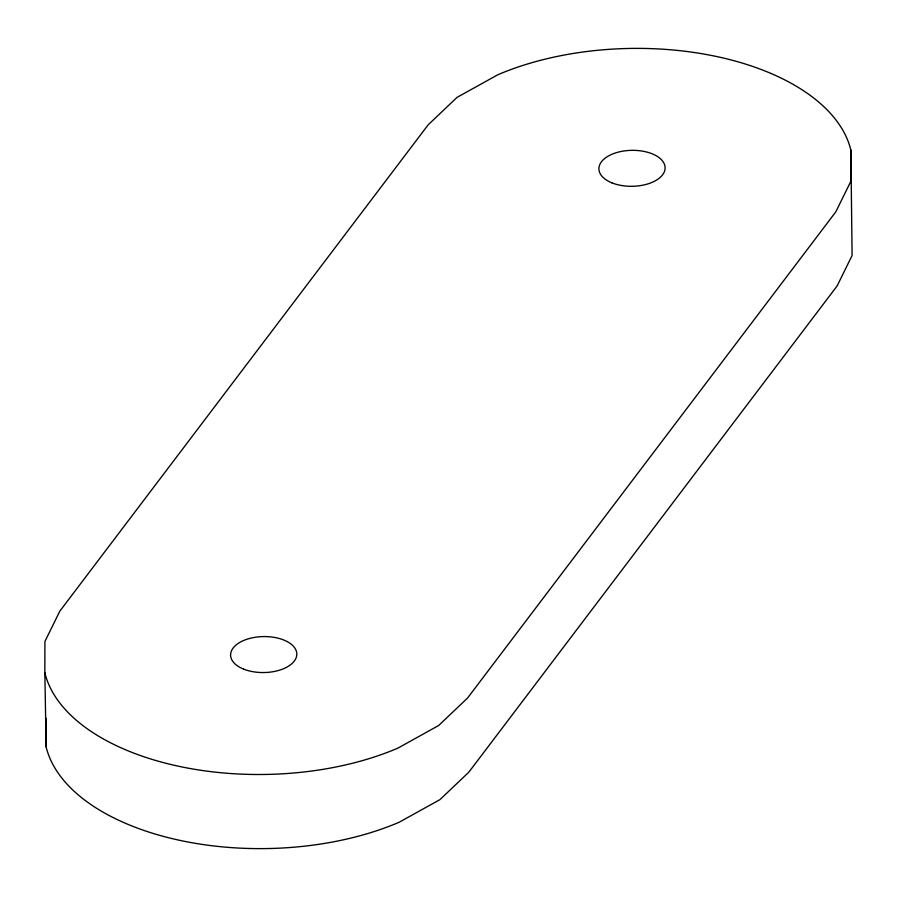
<?xml version="1.0" encoding="UTF-8"?>
<svg xmlns="http://www.w3.org/2000/svg" width="897" height="897" viewBox="0 0 897 897"><rect width="100%" height="100%" fill="white"/><g stroke="black" fill="none" stroke-linecap="round" stroke-linejoin="round"><path stroke-width="1.35" d="M44.85 672.784L44.906 641.49L59.875 611.07L428.172 124.829L457.033 97.381L497.813 74.765A220.74 119.895 -1 0 1 850.861 150.091L852.094 255.51L837.125 285.93L468.828 772.171L439.967 799.619L399.187 822.235A220.74 119.895 -1 0 1 46.139 746.909L44.85 672.784A220.74 119.895 -1 0 0 397.898 748.12L438.678 725.505L467.539 698.057L835.836 211.804L850.804 181.396L850.861 150.091M46.139 746.909L46.196 718.318M611.821 182.82A33.111 17.985 -1 0 0 664.823 170.273A33.111 17.985 -1 0 0 619.367 151.851A33.111 17.985 -1 0 0 611.821 182.82M243.524 669.072A33.111 17.985 -1 0 0 296.526 656.526A33.111 17.985 -1 0 0 251.07 638.092A33.111 17.985 -1 0 0 243.524 669.072"/></g></svg>
